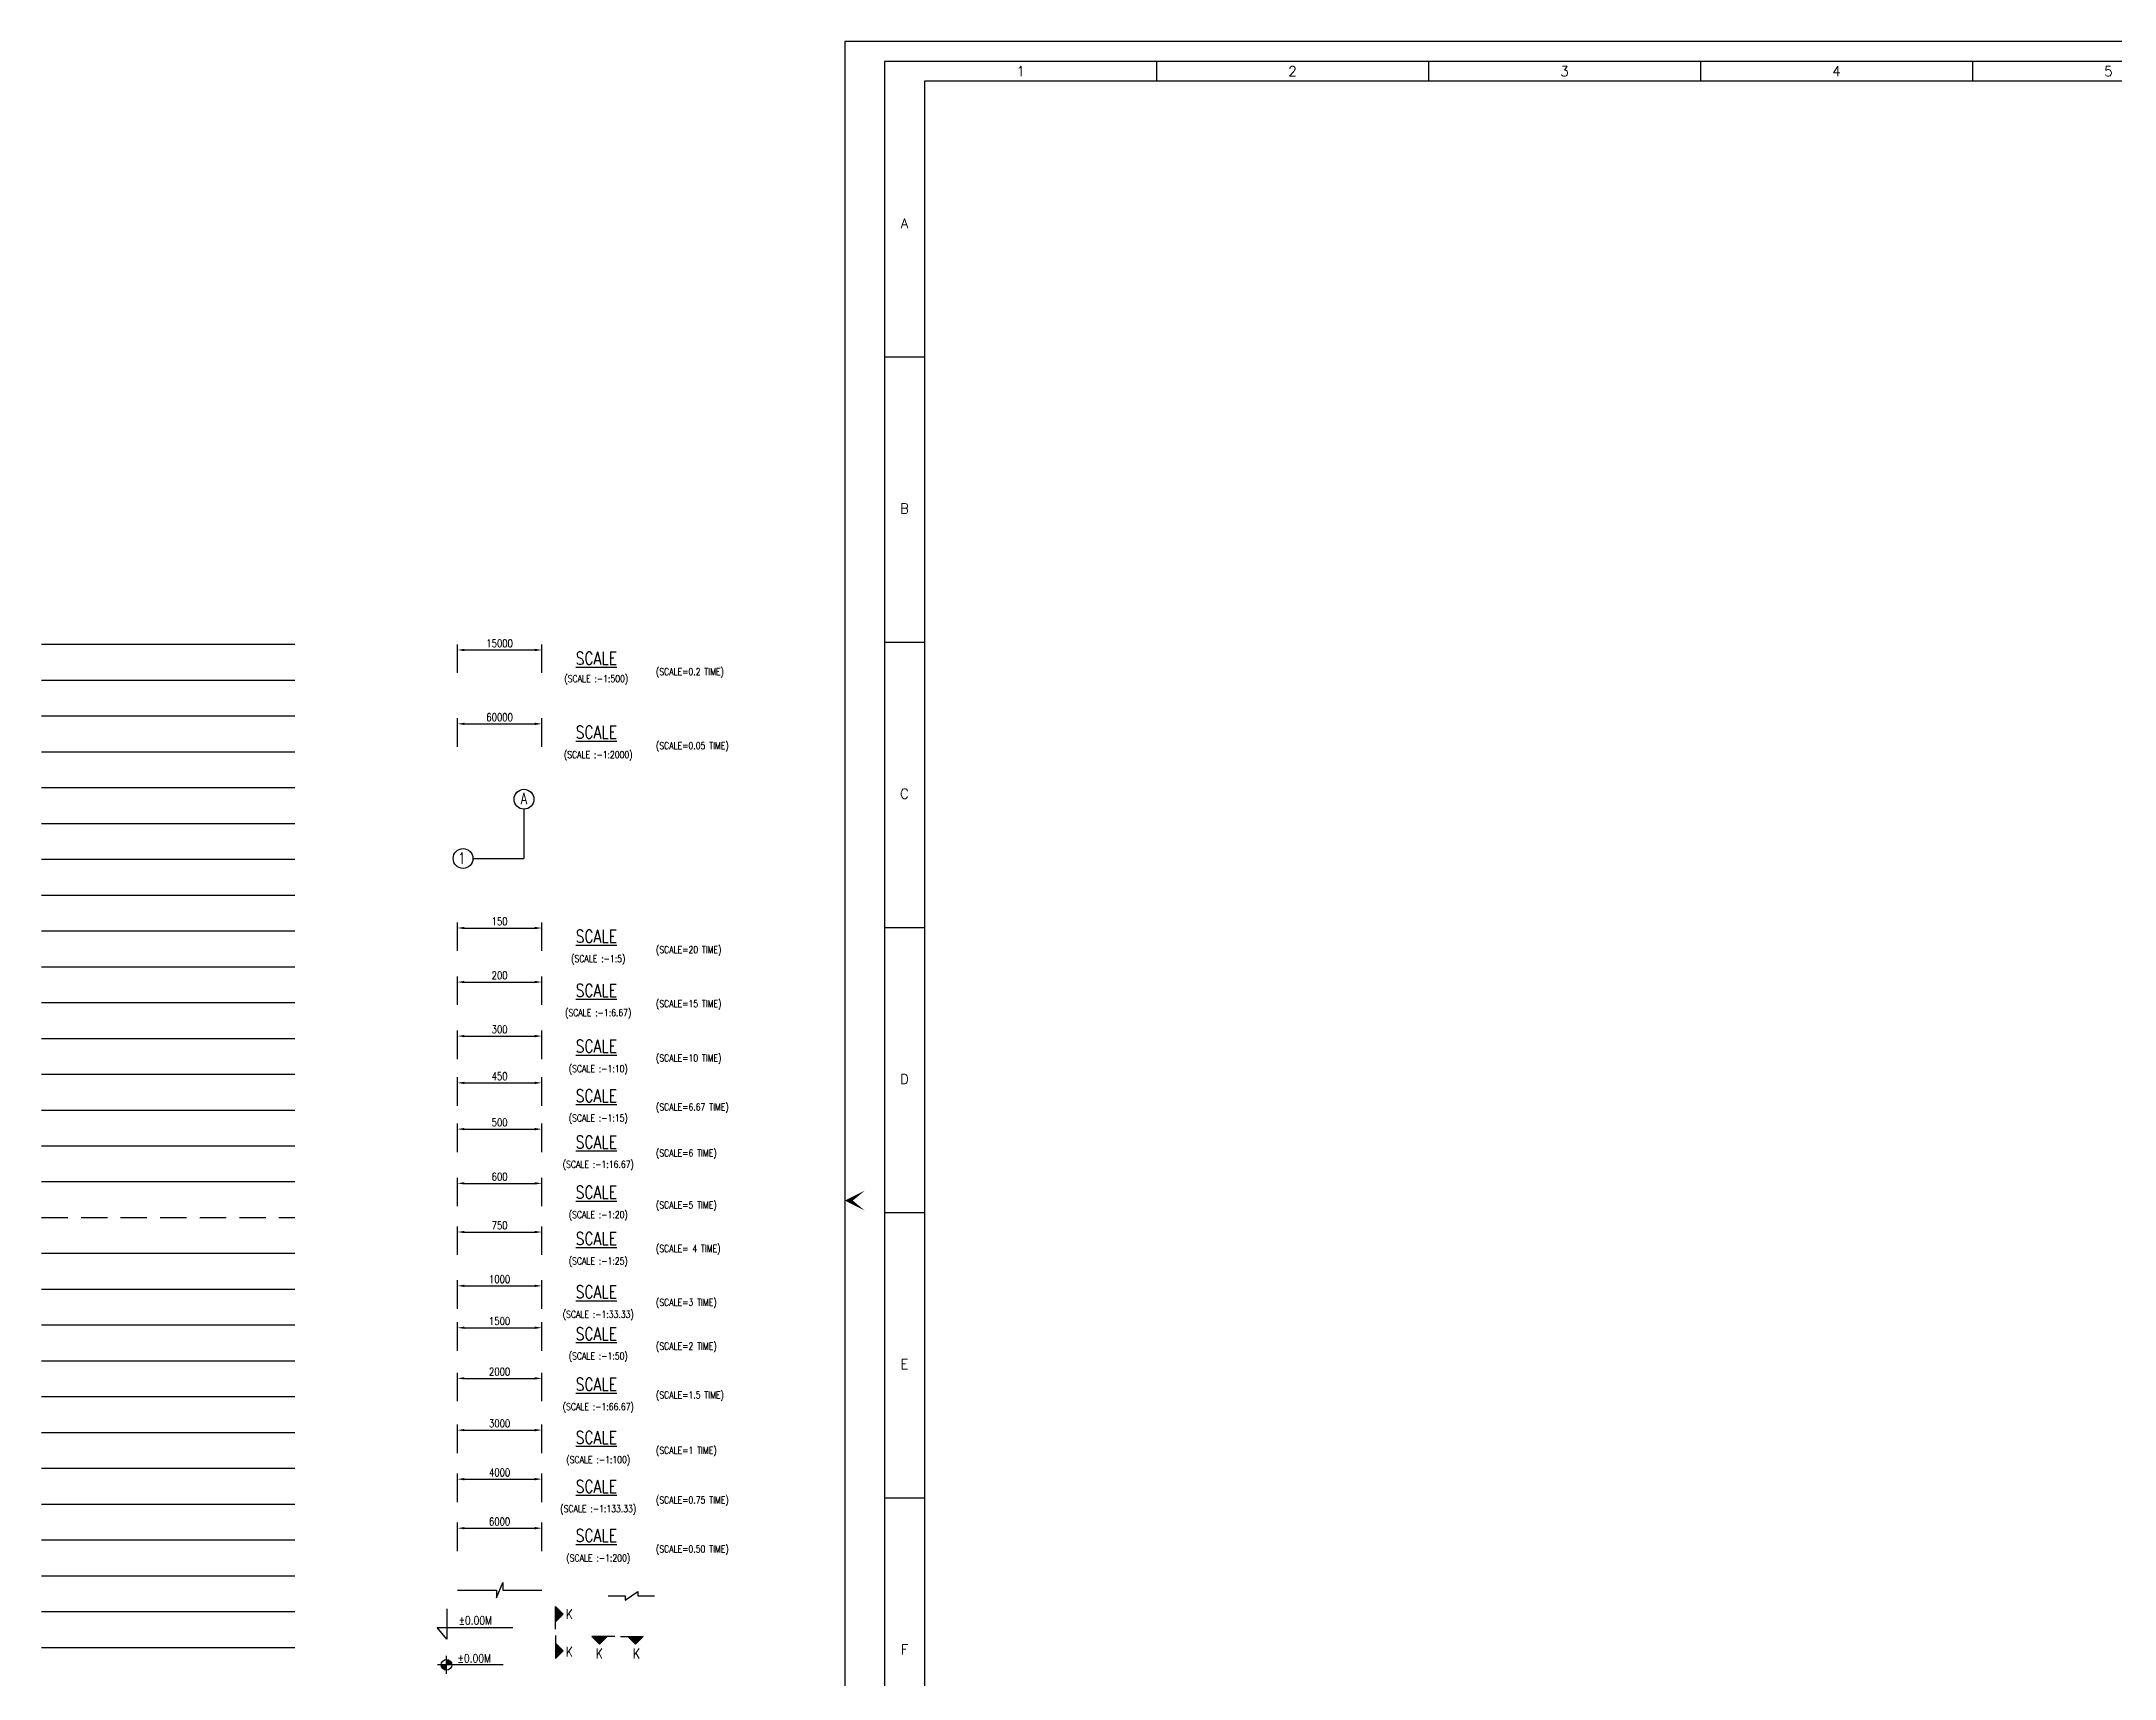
# Model space of a CAD drawing. Extents: x 482149 to 766876, y -388107 to -272741.
# Drawn here: x 482149 to 555810, y -330904 to -272741 of the extents above; entities that cross this region are included whole.
import ezdxf
from ezdxf.enums import TextEntityAlignment as Align
from ezdxf.lldxf.tags import DXFTag

# ---------------------------------------------------------------- set-up
doc = ezdxf.new("R2010")
doc.units = 0
doc.header["$LTSCALE"] = 500
doc.header["$MEASUREMENT"] = 0
doc.linetypes.add('HIDDEN2', pattern=[0.1875, 0.125, -0.0625])
doc.layers.get('DEFPOINTS').update_dxf_attribs({"color": 4})
for name, color, linetype in [('LINE CUT', 8, 'Continuous'), ('PNA', 10, 'Continuous'), ('S-BEAM INNER', 4, 'HIDDEN2'), ('S-BEAM NO', 3, 'Continuous'), ('S-BEAM OUTER', 4, 'Continuous'), ('S-BEAM SIZES', 3, 'Continuous'), ('S-BRECK LINE', 8, 'Continuous'), ('S-CLOUD', 7, 'Continuous'), ('S-COLUMN', 1, 'Continuous'), ('S-COLUMN CIRCLE', 9, 'Continuous'), ('S-COLUMN HATCH', 8, 'Continuous'), ('S-COLUMN NO', 2, 'Continuous'), ('S-CONCRET LINE', 4, 'Continuous'), ('S-CUT LINE', 8, 'Continuous'), ('S-DIM-1', 5, 'Continuous'), ('S-FOOTING', 4, 'Continuous'), ('S-FOOTING  DIMENTION', 5, 'Continuous'), ('S-FOOTING TYPE', 3, 'Continuous'), ('S-GRIDE CIRCLE', 8, 'Continuous'), ('S-GRIDE LINE', 8, 'CENTER'), ('S-GRIDE NO', 1, 'Continuous'), ('S-LEVEL SECTION', 3, 'Continuous'), ('S-LEVLE PLAN', 3, 'Continuous'), ('S-REINFORCEMENT', 6, 'Continuous'), ('S-RETAINING WALL', 6, 'Continuous'), ('S-SECTION MARK', 1, 'Continuous'), ('S-SLAB MARK', 3, 'Continuous'), ('S-SLAB NO', 3, 'Continuous'), ('S-STIRUPS)', 3, 'Continuous'), ('S-SUNK', 9, 'Continuous'), ('S-TEXT', 2, 'Continuous'), ('S-TEXT-1', 4, 'Continuous'), ('S-TITLE', 6, 'Continuous'), ('SCHEDULE LINE-1', 7, 'Continuous'), ('SCHEDULE LINE-2', 5, 'Continuous')]:
    doc.layers.add(name, color=color, linetype=linetype)
doc.styles.add('ROMANS', font='simplex.shx', dxfattribs={"width": 0.8, "height": 275, "bigfont": 'bigfont.shx'})
tags = doc.linetypes.add('CENTER', pattern=[2, 1.25, -0.25, 0.25, -0.25]).pattern_tags.tags
tags[10:11] = [DXFTag(74, 4), DXFTag(75, 0), DXFTag(340, '0'), DXFTag(46, 1.0), DXFTag(50, 0.0), DXFTag(44, 0.0), DXFTag(45, 0.0)]
tags[8:9] = [DXFTag(74, 4), DXFTag(75, 0), DXFTag(340, '0'), DXFTag(46, 1.0), DXFTag(50, 0.0), DXFTag(44, 0.0), DXFTag(45, 0.0)]
tags[6:7] = [DXFTag(74, 4), DXFTag(75, 0), DXFTag(340, '0'), DXFTag(46, 1.0), DXFTag(50, 0.0), DXFTag(44, 0.0), DXFTag(45, 0.0)]
tags[4:5] = [DXFTag(74, 4), DXFTag(75, 0), DXFTag(340, '0'), DXFTag(46, 1.0), DXFTag(50, 0.0), DXFTag(44, 0.0), DXFTag(45, 0.0)]
doc.dimstyles.new('dim10', dxfattribs={"dimtxt": 250, "dimasz": 250, "dimexe": 200, "dimexo": 200, "dimgap": 100, "dimtad": 1, "dimdec": 0, "dimlfac": 0.1, "dimzin": 0, "dimdsep": 46, "dimtxsty": 'ROMANS', "dimcen": 0, "dimclrd": 5, "dimclre": 5, "dimclrt": 4, "dimadec": 0, "dimazin": 0, "dimtfac": 1, "dimtdec": 0, "dimtix": 1, "dimtofl": 0, "dimtmove": 2, "dimatfit": 3, "dimfxl": 0, "dimtolj": 1, "dimtzin": 0, "dimlwd": -1, "dimlwe": -1, "dimarcsym": 0})
doc.dimstyles.new('dim100', dxfattribs={"dimtxt": 250, "dimasz": 250, "dimexe": 200, "dimexo": 200, "dimgap": 100, "dimtad": 1, "dimdec": 0, "dimzin": 0, "dimdsep": 46, "dimtxsty": 'ROMANS', "dimcen": 0, "dimclrd": 5, "dimclre": 5, "dimclrt": 4, "dimadec": 0, "dimazin": 0, "dimtfac": 1, "dimtdec": 0, "dimtix": 1, "dimtofl": 0, "dimtmove": 2, "dimatfit": 3, "dimfxl": 0, "dimtolj": 1, "dimtzin": 0, "dimlwd": -1, "dimlwe": -1, "dimarcsym": 0})
doc.dimstyles.new('dim133.33(0.75)', dxfattribs={"dimtxt": 250, "dimasz": 250, "dimexe": 200, "dimexo": 200, "dimgap": 100, "dimtad": 1, "dimdec": 0, "dimlfac": 1.333331, "dimzin": 0, "dimdsep": 46, "dimtxsty": 'ROMANS', "dimcen": 0, "dimclrd": 5, "dimclre": 5, "dimclrt": 4, "dimadec": 0, "dimazin": 0, "dimtfac": 1, "dimtdec": 0, "dimtix": 1, "dimtofl": 0, "dimtmove": 2, "dimatfit": 3, "dimfxl": 0, "dimtolj": 1, "dimtzin": 0, "dimlwd": -1, "dimlwe": -1, "dimarcsym": 0})
doc.dimstyles.new('dim15(6.67)', dxfattribs={"dimtxt": 250, "dimasz": 250, "dimexe": 200, "dimexo": 200, "dimgap": 100, "dimtad": 1, "dimdec": 0, "dimlfac": 0.15, "dimzin": 0, "dimdsep": 46, "dimtxsty": 'ROMANS', "dimcen": 0, "dimclrd": 5, "dimclre": 5, "dimclrt": 4, "dimadec": 0, "dimazin": 0, "dimtfac": 1, "dimtdec": 0, "dimtix": 1, "dimtofl": 0, "dimtmove": 2, "dimatfit": 3, "dimfxl": 0, "dimtolj": 1, "dimtzin": 0, "dimlwd": -1, "dimlwe": -1, "dimarcsym": 0})
doc.dimstyles.new('dim16.67(6)', dxfattribs={"dimtxt": 250, "dimasz": 250, "dimexe": 200, "dimexo": 200, "dimgap": 100, "dimtad": 1, "dimdec": 0, "dimlfac": 0.166665, "dimzin": 0, "dimdsep": 46, "dimtxsty": 'ROMANS', "dimcen": 0, "dimclrd": 5, "dimclre": 5, "dimclrt": 4, "dimadec": 0, "dimazin": 0, "dimtfac": 1, "dimtdec": 0, "dimtix": 1, "dimtofl": 0, "dimtmove": 2, "dimatfit": 3, "dimfxl": 0, "dimtolj": 1, "dimtzin": 0, "dimlwd": -1, "dimlwe": -1, "dimarcsym": 0})
doc.dimstyles.new('dim20', dxfattribs={"dimtxt": 250, "dimasz": 250, "dimexe": 200, "dimexo": 200, "dimgap": 100, "dimtad": 1, "dimdec": 0, "dimlfac": 0.2, "dimzin": 0, "dimdsep": 46, "dimtxsty": 'ROMANS', "dimcen": 0, "dimclrd": 5, "dimclre": 5, "dimclrt": 4, "dimadec": 0, "dimazin": 0, "dimtfac": 1, "dimtdec": 0, "dimtix": 1, "dimtofl": 0, "dimtmove": 2, "dimatfit": 3, "dimfxl": 0, "dimtolj": 1, "dimtzin": 0, "dimlwd": -1, "dimlwe": -1, "dimarcsym": 0})
doc.dimstyles.new('dim200', dxfattribs={"dimtxt": 250, "dimasz": 250, "dimexe": 200, "dimexo": 200, "dimgap": 100, "dimtad": 1, "dimdec": 0, "dimlfac": 2, "dimzin": 0, "dimdsep": 46, "dimtxsty": 'ROMANS', "dimcen": 0, "dimclrd": 5, "dimclre": 5, "dimclrt": 4, "dimadec": 0, "dimazin": 0, "dimtfac": 1, "dimtdec": 0, "dimtix": 1, "dimtofl": 0, "dimtmove": 2, "dimatfit": 3, "dimfxl": 0, "dimtolj": 1, "dimtzin": 0, "dimlwd": -1, "dimlwe": -1, "dimarcsym": 0})
doc.dimstyles.new('dim2000', dxfattribs={"dimtxt": 250, "dimasz": 250, "dimexe": 200, "dimexo": 200, "dimgap": 100, "dimtad": 1, "dimdec": 0, "dimlfac": 20, "dimzin": 0, "dimdsep": 46, "dimtxsty": 'ROMANS', "dimcen": 0, "dimclrd": 5, "dimclre": 5, "dimclrt": 4, "dimadec": 0, "dimazin": 0, "dimtfac": 1, "dimtdec": 0, "dimtix": 1, "dimtofl": 0, "dimtmove": 2, "dimatfit": 3, "dimfxl": 0, "dimtolj": 1, "dimtzin": 0, "dimlwd": -1, "dimlwe": -1, "dimarcsym": 0})
doc.dimstyles.new('dim25', dxfattribs={"dimtxt": 250, "dimasz": 250, "dimexe": 200, "dimexo": 200, "dimgap": 100, "dimtad": 1, "dimdec": 0, "dimlfac": 0.25, "dimzin": 0, "dimdsep": 46, "dimtxsty": 'ROMANS', "dimcen": 0, "dimclrd": 5, "dimclre": 5, "dimclrt": 4, "dimadec": 0, "dimazin": 0, "dimtfac": 1, "dimtdec": 0, "dimtix": 1, "dimtofl": 0, "dimtmove": 2, "dimatfit": 3, "dimfxl": 0, "dimtolj": 1, "dimtzin": 0, "dimlwd": -1, "dimlwe": -1, "dimarcsym": 0})
doc.dimstyles.new('dim33.33', dxfattribs={"dimtxt": 250, "dimasz": 250, "dimexe": 200, "dimexo": 200, "dimgap": 100, "dimtad": 1, "dimdec": 0, "dimlfac": 0.333331, "dimzin": 0, "dimdsep": 46, "dimtxsty": 'ROMANS', "dimcen": 0, "dimclrd": 5, "dimclre": 5, "dimclrt": 4, "dimadec": 0, "dimazin": 0, "dimtfac": 1, "dimtdec": 0, "dimtix": 1, "dimtofl": 0, "dimtmove": 2, "dimatfit": 3, "dimfxl": 0, "dimtolj": 1, "dimtzin": 0, "dimlwd": -1, "dimlwe": -1, "dimarcsym": 0})
doc.dimstyles.new('dim5', dxfattribs={"dimtxt": 250, "dimasz": 250, "dimexe": 200, "dimexo": 200, "dimgap": 100, "dimtad": 1, "dimdec": 0, "dimlfac": 0.05, "dimzin": 0, "dimdsep": 46, "dimtxsty": 'ROMANS', "dimcen": 0, "dimclrd": 5, "dimclre": 5, "dimclrt": 4, "dimadec": 0, "dimazin": 0, "dimtfac": 1, "dimtdec": 0, "dimtix": 1, "dimtofl": 0, "dimtmove": 2, "dimatfit": 3, "dimfxl": 0, "dimtolj": 1, "dimtzin": 0, "dimlwd": -1, "dimlwe": -1, "dimarcsym": 0})
doc.dimstyles.new('dim50', dxfattribs={"dimtxt": 250, "dimasz": 250, "dimexe": 200, "dimexo": 200, "dimgap": 100, "dimtad": 1, "dimdec": 0, "dimlfac": 0.5, "dimzin": 0, "dimdsep": 46, "dimtxsty": 'ROMANS', "dimcen": 0, "dimclrd": 5, "dimclre": 5, "dimclrt": 4, "dimadec": 0, "dimazin": 0, "dimtfac": 1, "dimtdec": 0, "dimtix": 1, "dimtofl": 0, "dimtmove": 2, "dimatfit": 3, "dimfxl": 0, "dimtolj": 1, "dimtzin": 0, "dimlwd": -1, "dimlwe": -1, "dimarcsym": 0})
doc.dimstyles.new('dim500', dxfattribs={"dimtxt": 250, "dimasz": 250, "dimexe": 200, "dimexo": 200, "dimgap": 100, "dimtad": 1, "dimdec": 0, "dimlfac": 5, "dimzin": 0, "dimdsep": 46, "dimtxsty": 'ROMANS', "dimcen": 0, "dimclrd": 5, "dimclre": 5, "dimclrt": 4, "dimadec": 0, "dimazin": 0, "dimtfac": 1, "dimtdec": 0, "dimtix": 1, "dimtofl": 0, "dimtmove": 2, "dimatfit": 3, "dimfxl": 0, "dimtolj": 1, "dimtzin": 0, "dimlwd": -1, "dimlwe": -1, "dimarcsym": 0})
doc.dimstyles.new('dim6.67(15)', dxfattribs={"dimtxt": 250, "dimasz": 250, "dimexe": 200, "dimexo": 200, "dimgap": 100, "dimtad": 1, "dimdec": 0, "dimlfac": 0.066667, "dimzin": 0, "dimdsep": 46, "dimtxsty": 'ROMANS', "dimcen": 0, "dimclrd": 5, "dimclre": 5, "dimclrt": 4, "dimadec": 0, "dimazin": 0, "dimtfac": 1, "dimtdec": 0, "dimtix": 1, "dimtofl": 0, "dimtmove": 2, "dimatfit": 3, "dimfxl": 0, "dimtolj": 1, "dimtzin": 0, "dimlwd": -1, "dimlwe": -1, "dimarcsym": 0})
doc.dimstyles.new('dim66.67(1.5)', dxfattribs={"dimtxt": 250, "dimasz": 250, "dimexe": 200, "dimexo": 200, "dimgap": 100, "dimtad": 1, "dimdec": 0, "dimlfac": 0.666666, "dimzin": 0, "dimdsep": 46, "dimtxsty": 'ROMANS', "dimcen": 0, "dimclrd": 5, "dimclre": 5, "dimclrt": 4, "dimadec": 0, "dimazin": 0, "dimtfac": 1, "dimtdec": 0, "dimtix": 1, "dimtofl": 0, "dimtmove": 2, "dimatfit": 3, "dimfxl": 0, "dimtolj": 1, "dimtzin": 0, "dimlwd": -1, "dimlwe": -1, "dimarcsym": 0})

# ---------------------------------------------------------------- blocks, each defined once
blk = doc.blocks.new('FOLDER')
at = {"layer": 'PNA'}
for points in [[(-1250, 2500), (0, 0), (0, 1000)], [(1250, 2500), (0, 0), (0, 1000)]]:
    blk.add_solid(points, dxfattribs=at)
blk = doc.blocks.new('A1')
at = {"flags": 128}
blk.add_lwpolyline([(0, 0), (82779, 0), (82779, 58231), (0, 58231)], close=True, dxfattribs=at)
at = {"layer": 'PNA'}
for p, q in [((7718, 57739), (7718, 57247)), ((14453, 57739), (14453, 57247)), ((21187, 57739), (21187, 57247)), ((27921, 57739), (27921, 57247)), ((984, 50420), (1969, 50420)), ((984, 43358), (1969, 43358)), ((984, 36296), (1969, 36296)), ((984, 29233), (1969, 29233)), ((984, 22171), (1969, 22171))]:
    blk.add_line(p, q, dxfattribs=at)
at = {"layer": 'PNA', "color": 1}
for points in [[(984, 492), (82287, 492), (82287, 57739), (984, 57739)], [(1969, 984), (81794, 984), (81794, 57247), (1969, 57247)]]:
    blk.add_lwpolyline(points, close=True, dxfattribs=at)
at = {"layer": 'PNA', "xscale": 0.196857838483993, "yscale": 0.196857838483993, "zscale": 0.196857838483993, "rotation": 270}
blk.add_blockref('FOLDER', (0, 29529), dxfattribs=at)
at = {"layer": 'PNA', "style": 'ROMANS'}
for s, p in [('1', (4352, 57493)), ('2', (11086, 57493)), ('3', (17821, 57493)), ('4', (24555, 57493)), ('5', (31289, 57493)), ('A', (1476, 53728)), ('B', (1476, 46666)), ('C', (1476, 39604)), ('D', (1476, 32541)), ('E', (1476, 25479)), ('F', (1476, 18417))]:
    blk.add_text(s, height=246, dxfattribs=at).set_placement(p, align=Align.MIDDLE)
blk = doc.blocks.new('*D136')
at = {"layer": 'DEFPOINTS', "color": 0}
for p in [(499928, -322078), (496928, -323093), (499928, -323093)]:
    blk.add_point(p, dxfattribs=at)
at = {"layer": 'S-DIM-1', "color": 5}
for p, q in [((496928, -322893), (496928, -321878)), ((499928, -322893), (499928, -321878)), ((497178, -322078), (499678, -322078))]:
    blk.add_line(p, q, dxfattribs=at)
for points in [[(497178, -322036), (497178, -322120), (496928, -322078)], [(499678, -322120), (499678, -322036), (499928, -322078)]]:
    blk.add_solid(points, dxfattribs=at)
at = {"layer": 'S-DIM-1', "color": 4, "insert": (498428, -321840), "char_height": 275, "attachment_point": 5, "style": 'ROMANS'}
blk.add_mtext('\\A1;3000', dxfattribs=at)
blk = doc.blocks.new('*D137')
at = {"layer": 'DEFPOINTS', "color": 0}
for p in [(499928, -318442), (496928, -319457), (499928, -319457)]:
    blk.add_point(p, dxfattribs=at)
at = {"layer": 'S-DIM-1', "color": 5}
for p, q in [((496928, -319257), (496928, -318242)), ((497178, -318442), (499678, -318442)), ((499928, -319257), (499928, -318242))]:
    blk.add_line(p, q, dxfattribs=at)
for points in [[(497178, -318400), (497178, -318483), (496928, -318442)], [(499678, -318483), (499678, -318400), (499928, -318442)]]:
    blk.add_solid(points, dxfattribs=at)
at = {"layer": 'S-DIM-1', "color": 4, "insert": (498428, -318204), "char_height": 275, "attachment_point": 5, "style": 'ROMANS'}
blk.add_mtext('\\A1;1500', dxfattribs=at)
blk = doc.blocks.new('*D138')
at = {"layer": 'DEFPOINTS', "color": 0}
for p in [(499928, -315040), (496928, -316055), (499928, -316055)]:
    blk.add_point(p, dxfattribs=at)
at = {"layer": 'S-DIM-1', "color": 5}
for p, q in [((496928, -315855), (496928, -314840)), ((497178, -315040), (499678, -315040)), ((499928, -315855), (499928, -314840))]:
    blk.add_line(p, q, dxfattribs=at)
for points in [[(497178, -314999), (497178, -315082), (496928, -315040)], [(499678, -315082), (499678, -314999), (499928, -315040)]]:
    blk.add_solid(points, dxfattribs=at)
at = {"layer": 'S-DIM-1', "color": 4, "insert": (498428, -314803), "char_height": 275, "attachment_point": 5, "style": 'ROMANS'}
blk.add_mtext('\\A1;750', dxfattribs=at)
blk = doc.blocks.new('*D139')
at = {"layer": 'DEFPOINTS', "color": 0}
for p in [(499928, -313311), (496928, -314326), (499928, -314326)]:
    blk.add_point(p, dxfattribs=at)
at = {"layer": 'S-DIM-1', "color": 5}
for p, q in [((496928, -314126), (496928, -313111)), ((497178, -313311), (499678, -313311)), ((499928, -314126), (499928, -313111))]:
    blk.add_line(p, q, dxfattribs=at)
for points in [[(497178, -313269), (497178, -313353), (496928, -313311)], [(499678, -313353), (499678, -313269), (499928, -313311)]]:
    blk.add_solid(points, dxfattribs=at)
at = {"layer": 'S-DIM-1', "color": 4, "insert": (498428, -313074), "char_height": 275, "attachment_point": 5, "style": 'ROMANS'}
blk.add_mtext('\\A1;600', dxfattribs=at)
blk = doc.blocks.new('*D140')
at = {"layer": 'DEFPOINTS', "color": 0}
for p in [(499928, -309742), (496928, -310757), (499928, -310757)]:
    blk.add_point(p, dxfattribs=at)
at = {"layer": 'S-DIM-1', "color": 5}
for p, q in [((496928, -310557), (496928, -309542)), ((497178, -309742), (499678, -309742)), ((499928, -310557), (499928, -309542))]:
    blk.add_line(p, q, dxfattribs=at)
for points in [[(497178, -309700), (497178, -309783), (496928, -309742)], [(499678, -309783), (499678, -309700), (499928, -309742)]]:
    blk.add_solid(points, dxfattribs=at)
at = {"layer": 'S-DIM-1', "color": 4, "insert": (498428, -309504), "char_height": 275, "attachment_point": 5, "style": 'ROMANS'}
blk.add_mtext('\\A1;450', dxfattribs=at)
blk = doc.blocks.new('*D141')
at = {"layer": 'DEFPOINTS', "color": 0}
for p in [(499928, -308079), (496928, -309094), (499928, -309094)]:
    blk.add_point(p, dxfattribs=at)
at = {"layer": 'S-DIM-1', "color": 5}
for p, q in [((496928, -308894), (496928, -307879)), ((499928, -308894), (499928, -307879)), ((497178, -308079), (499678, -308079))]:
    blk.add_line(p, q, dxfattribs=at)
for points in [[(497178, -308037), (497178, -308121), (496928, -308079)], [(499678, -308121), (499678, -308037), (499928, -308079)]]:
    blk.add_solid(points, dxfattribs=at)
at = {"layer": 'S-DIM-1', "color": 4, "insert": (498428, -307842), "char_height": 275, "attachment_point": 5, "style": 'ROMANS'}
blk.add_mtext('\\A1;300', dxfattribs=at)
blk = doc.blocks.new('*D142')
at = {"layer": 'DEFPOINTS', "color": 0}
for p in [(499928, -306159), (496928, -307174), (499928, -307174)]:
    blk.add_point(p, dxfattribs=at)
at = {"layer": 'S-DIM-1', "color": 5}
for p, q in [((496928, -306974), (496928, -305959)), ((497178, -306159), (499678, -306159)), ((499928, -306974), (499928, -305959))]:
    blk.add_line(p, q, dxfattribs=at)
for points in [[(497178, -306117), (497178, -306201), (496928, -306159)], [(499678, -306201), (499678, -306117), (499928, -306159)]]:
    blk.add_solid(points, dxfattribs=at)
at = {"layer": 'S-DIM-1', "color": 4, "insert": (498428, -305922), "char_height": 275, "attachment_point": 5, "style": 'ROMANS'}
blk.add_mtext('\\A1;200', dxfattribs=at)
blk = doc.blocks.new('*D143')
at = {"layer": 'DEFPOINTS', "color": 0}
for p in [(499928, -320239), (496928, -321254), (499928, -321254)]:
    blk.add_point(p, dxfattribs=at)
at = {"layer": 'S-DIM-1', "color": 5}
for p, q in [((496928, -321054), (496928, -320039)), ((497178, -320239), (499678, -320239)), ((499928, -321054), (499928, -320039))]:
    blk.add_line(p, q, dxfattribs=at)
for points in [[(497178, -320197), (497178, -320281), (496928, -320239)], [(499678, -320281), (499678, -320197), (499928, -320239)]]:
    blk.add_solid(points, dxfattribs=at)
at = {"layer": 'S-DIM-1', "color": 4, "insert": (498428, -320001), "char_height": 275, "attachment_point": 5, "style": 'ROMANS'}
blk.add_mtext('\\A1;2000', dxfattribs=at)
blk = doc.blocks.new('*D144')
at = {"layer": 'DEFPOINTS', "color": 0}
for p in [(499928, -316953), (496928, -317968), (499928, -317968)]:
    blk.add_point(p, dxfattribs=at)
at = {"layer": 'S-DIM-1', "color": 5}
for p, q in [((496928, -317768), (496928, -316753)), ((497178, -316953), (499678, -316953)), ((499928, -317768), (499928, -316753))]:
    blk.add_line(p, q, dxfattribs=at)
for points in [[(497178, -316911), (497178, -316995), (496928, -316953)], [(499678, -316995), (499678, -316911), (499928, -316953)]]:
    blk.add_solid(points, dxfattribs=at)
at = {"layer": 'S-DIM-1', "color": 4, "insert": (498428, -316715), "char_height": 275, "attachment_point": 5, "style": 'ROMANS'}
blk.add_mtext('\\A1;1000', dxfattribs=at)
blk = doc.blocks.new('*D145')
at = {"layer": 'DEFPOINTS', "color": 0}
for p in [(499928, -311384), (496928, -312400), (499928, -312400)]:
    blk.add_point(p, dxfattribs=at)
at = {"layer": 'S-DIM-1', "color": 5}
for p, q in [((496928, -312200), (496928, -311184)), ((497178, -311384), (499678, -311384)), ((499928, -312200), (499928, -311184))]:
    blk.add_line(p, q, dxfattribs=at)
for points in [[(497178, -311343), (497178, -311426), (496928, -311384)], [(499678, -311426), (499678, -311343), (499928, -311384)]]:
    blk.add_solid(points, dxfattribs=at)
at = {"layer": 'S-DIM-1', "color": 4, "insert": (498428, -311147), "char_height": 275, "attachment_point": 5, "style": 'ROMANS'}
blk.add_mtext('\\A1;500', dxfattribs=at)
blk = doc.blocks.new('*D146')
at = {"layer": 'DEFPOINTS', "color": 0}
for p in [(499928, -323821), (496928, -324836), (499928, -324836)]:
    blk.add_point(p, dxfattribs=at)
at = {"layer": 'S-DIM-1', "color": 5}
for p, q in [((496928, -324636), (496928, -323621)), ((497178, -323821), (499678, -323821)), ((499928, -324636), (499928, -323621))]:
    blk.add_line(p, q, dxfattribs=at)
for points in [[(497178, -323779), (497178, -323862), (496928, -323821)], [(499678, -323862), (499678, -323779), (499928, -323821)]]:
    blk.add_solid(points, dxfattribs=at)
at = {"layer": 'S-DIM-1', "color": 4, "insert": (498428, -323583), "char_height": 275, "attachment_point": 5, "style": 'ROMANS'}
blk.add_mtext('\\A1;4000', dxfattribs=at)
blk = doc.blocks.new('*D147')
at = {"layer": 'DEFPOINTS', "color": 0}
for p in [(499928, -304239), (496928, -305254), (499928, -305254)]:
    blk.add_point(p, dxfattribs=at)
at = {"layer": 'S-DIM-1', "color": 5}
for p, q in [((496928, -305054), (496928, -304039)), ((499928, -305054), (499928, -304039)), ((497178, -304239), (499678, -304239))]:
    blk.add_line(p, q, dxfattribs=at)
for points in [[(497178, -304197), (497178, -304281), (496928, -304239)], [(499678, -304281), (499678, -304197), (499928, -304239)]]:
    blk.add_solid(points, dxfattribs=at)
at = {"layer": 'S-DIM-1', "color": 4, "insert": (498428, -304002), "char_height": 275, "attachment_point": 5, "style": 'ROMANS'}
blk.add_mtext('\\A1;150', dxfattribs=at)
blk = doc.blocks.new('*D148')
at = {"layer": 'DEFPOINTS', "color": 0}
for p in [(499928, -296986), (496928, -298001), (499928, -298001)]:
    blk.add_point(p, dxfattribs=at)
at = {"layer": 'S-DIM-1', "color": 5}
for p, q in [((496928, -297801), (496928, -296786)), ((499928, -297801), (499928, -296786)), ((497178, -296986), (499678, -296986))]:
    blk.add_line(p, q, dxfattribs=at)
for points in [[(497178, -296945), (497178, -297028), (496928, -296986)], [(499678, -297028), (499678, -296945), (499928, -296986)]]:
    blk.add_solid(points, dxfattribs=at)
at = {"layer": 'S-DIM-1', "color": 4, "insert": (498428, -296749), "char_height": 275, "attachment_point": 5, "style": 'ROMANS'}
blk.add_mtext('\\A1;60000', dxfattribs=at)
blk = doc.blocks.new('*D149')
at = {"layer": 'DEFPOINTS', "color": 0}
for p in [(499928, -294361), (496928, -295376), (499928, -295376)]:
    blk.add_point(p, dxfattribs=at)
at = {"layer": 'S-DIM-1', "color": 5}
for p, q in [((496928, -295176), (496928, -294161)), ((497178, -294361), (499678, -294361)), ((499928, -295176), (499928, -294161))]:
    blk.add_line(p, q, dxfattribs=at)
for points in [[(497178, -294320), (497178, -294403), (496928, -294361)], [(499678, -294403), (499678, -294320), (499928, -294361)]]:
    blk.add_solid(points, dxfattribs=at)
at = {"layer": 'S-DIM-1', "color": 4, "insert": (498428, -294124), "char_height": 275, "attachment_point": 5, "style": 'ROMANS'}
blk.add_mtext('\\A1;15000', dxfattribs=at)
blk = doc.blocks.new('*D150')
at = {"layer": 'DEFPOINTS', "color": 0}
for p in [(499928, -325563), (496928, -326578), (499928, -326578)]:
    blk.add_point(p, dxfattribs=at)
at = {"layer": 'S-DIM-1', "color": 5}
for p, q in [((496928, -326378), (496928, -325363)), ((497178, -325563), (499678, -325563)), ((499928, -326378), (499928, -325363))]:
    blk.add_line(p, q, dxfattribs=at)
for points in [[(497178, -325522), (497178, -325605), (496928, -325563)], [(499678, -325605), (499678, -325522), (499928, -325563)]]:
    blk.add_solid(points, dxfattribs=at)
at = {"layer": 'S-DIM-1', "color": 4, "insert": (498428, -325326), "char_height": 275, "attachment_point": 5, "style": 'ROMANS'}
blk.add_mtext('\\A1;6000', dxfattribs=at)
blk = doc.blocks.new('*U135')
at = {"layer": 'LINE CUT'}
blk.add_lwpolyline([(-550, 0), (-150, 0), (-150, 100), (150, -100), (150, 0), (550, 0)], dxfattribs=at)

msp = doc.modelspace()

# ---------------------------------------------------------------- hatches: boundary and pattern name
at = {"layer": 'S-LEVLE PLAN'}
h = msp.add_hatch(color=256, dxfattribs=at)
h.paths.add_polyline_path([(496542.526, -330229.193), (496542.526, -330417.54), (496730.873, -330417.54, 0.414213562)])
h.paths.add_polyline_path([(496542.526, -330417.54), (496354.18, -330417.54, 0.414213562), (496542.526, -330605.887)])
at = {"layer": 'S-SECTION MARK', "ltscale": 5}
h = msp.add_hatch(dxfattribs=at)
h.set_pattern_fill('ANSI31', color=256, scale=172.406964, angle=270, style=0)
h.set_pattern_definition([(315, (498577.769, -254017.84), (15.2387667, 15.2387667), [])])
h.paths.add_polyline_path([(500683.876, -328614.98), (500416.747, -328343.115), (500416.747, -328886.845)])
h = msp.add_hatch(dxfattribs=at)
h.set_pattern_fill('ANSI31', color=256, scale=172.406964, angle=270, style=0)
h.set_pattern_definition([(45, (498577.769, -404512.806), (15.2387667, -15.2387667), [])])
h.paths.add_polyline_path([(500683.876, -329915.666), (500416.747, -330187.531), (500416.747, -329643.8)])
h = msp.add_hatch(dxfattribs=at)
h.set_pattern_fill('ANSI31', color=256, scale=172.406964, angle=180, style=0)
h.set_pattern_definition([(315, (427380.805, -327573.432), (-15.2387667, -15.2387667), [])])
h.paths.add_polyline_path([(501977.946, -329679.539), (501706.081, -329412.41), (502249.811, -329412.41)])
h = msp.add_hatch(dxfattribs=at)
h.set_pattern_fill('ANSI31', color=256, scale=172.406964, angle=180, style=0)
h.set_pattern_definition([(225, (577856.355, -327573.432), (15.2387667, -15.2387667), [])])
h.paths.add_polyline_path([(503259.214, -329679.539), (503531.079, -329412.41), (502987.349, -329412.41)])

# ---------------------------------------------------------------- linework, layer by layer
at = {"layer": 'S-BEAM INNER', "ltscale": 15}
msp.add_line((482149.143, -314524.24), (491152.069, -314524.24), dxfattribs=at)
at = {"layer": 'S-BEAM NO'}
msp.add_line((482149.143, -315797.305), (491152.069, -315797.305), dxfattribs=at)
at = {"layer": 'S-BEAM OUTER'}
msp.add_line((482149.143, -313251.175), (491152.069, -313251.175), dxfattribs=at)
at = {"layer": 'S-BRECK LINE'}
msp.add_lwpolyline([(496927.7, -327766.228), (498314.885, -327766.228), (498314.885, -328040.976), (498540.516, -327491.481), (498540.516, -327766.228), (499927.7, -327766.228)], dxfattribs=at)
at = {"layer": 'S-CLOUD'}
msp.add_line((482149.143, -323435.695), (491152.069, -323435.695), dxfattribs=at)
at = {"layer": 'S-COLUMN'}
msp.add_line((482149.143, -297974.393), (491152.069, -297974.393), dxfattribs=at)
at = {"layer": 'S-COLUMN CIRCLE'}
msp.add_line((482149.143, -300520.524), (491152.069, -300520.524), dxfattribs=at)
at = {"layer": 'S-COLUMN HATCH'}
msp.add_line((482149.143, -301793.589), (491152.069, -301793.589), dxfattribs=at)
at = {"layer": 'S-COLUMN NO'}
msp.add_line((482149.143, -299247.458), (491152.069, -299247.458), dxfattribs=at)
at = {"layer": 'S-CONCRET LINE'}
msp.add_line((482149.143, -329801.021), (491152.069, -329801.021), dxfattribs=at)
at = {"layer": 'S-CUT LINE'}
msp.add_line((482149.143, -327254.891), (491152.069, -327254.891), dxfattribs=at)
at = {"layer": 'S-DIM-1'}
msp.add_line((482149.143, -311978.109), (491152.069, -311978.109), dxfattribs=at)
at = {"layer": 'S-FOOTING'}
msp.add_line((482149.143, -294155.198), (491152.069, -294155.198), dxfattribs=at)
at = {"layer": 'S-FOOTING  DIMENTION'}
msp.add_line((482149.143, -295428.263), (491152.069, -295428.263), dxfattribs=at)
at = {"layer": 'S-FOOTING TYPE'}
msp.add_line((482149.143, -296701.328), (491152.069, -296701.328), dxfattribs=at)
at = {"layer": 'S-GRIDE CIRCLE'}
msp.add_line((482149.143, -305612.784), (491152.069, -305612.784), dxfattribs=at)
at = {"layer": 'S-GRIDE CIRCLE', "linetype": 'Continuous'}
for centre in [(499294.268, -299663.83), (497129.837, -301770.215)]:
    msp.add_circle(centre, 352.642, dxfattribs=at)
at = {"layer": 'S-GRIDE LINE'}
for p, q in [((499294.268, -300016.472), (499294.268, -301770.215)), ((497482.479, -301770.215), (499294.268, -301770.215)), ((482149.143, -303066.654), (491152.069, -303066.654))]:
    msp.add_line(p, q, dxfattribs=at)
at = {"layer": 'S-GRIDE NO'}
msp.add_line((482149.143, -304339.719), (491152.069, -304339.719), dxfattribs=at)
at = {"layer": 'S-LEVEL SECTION'}
msp.add_lwpolyline([(496547.36, -328430.838), (496547.36, -329503.585), (496213.275, -329093.483), (498896.805, -329093.483)], dxfattribs=at)
at = {"layer": 'S-LEVLE PLAN'}
msp.add_line((496542.526, -330734.601), (496542.526, -330100.479), dxfattribs=at)
msp.add_lwpolyline([(498560.033, -330417.54), (496225.465, -330417.54)], dxfattribs=at)
msp.add_circle((496542.526, -330417.54), 188.347, dxfattribs=at)
at = {"layer": 'S-REINFORCEMENT'}
msp.add_line((482149.143, -320889.565), (491152.069, -320889.565), dxfattribs=at)
at = {"layer": 'S-RETAINING WALL'}
msp.add_line((482149.143, -306885.849), (491152.069, -306885.849), dxfattribs=at)
at = {"layer": 'S-SECTION MARK'}
for p, q in [((482149.143, -319616.5), (491152.069, -319616.5)), ((500416.747, -329155.972), (500416.747, -328343.115)), ((500416.747, -328343.115), (500683.876, -328614.98)), ((500416.747, -328886.845), (500683.876, -328614.98)), ((500416.747, -329374.673), (500416.747, -330187.531)), ((500416.747, -329643.8), (500683.876, -329915.666)), ((500416.747, -330187.531), (500683.876, -329915.666)), ((502518.939, -329412.41), (501706.081, -329412.41)), ((501706.081, -329412.41), (501977.946, -329679.539)), ((502249.811, -329412.41), (501977.946, -329679.539)), ((502718.222, -329412.41), (503531.079, -329412.41)), ((502987.349, -329412.41), (503259.214, -329679.539)), ((503531.079, -329412.41), (503259.214, -329679.539))]:
    msp.add_line(p, q, dxfattribs=at)
at = {"layer": 'S-SLAB MARK'}
msp.add_line((482149.143, -318343.435), (491152.069, -318343.435), dxfattribs=at)
at = {"layer": 'S-SLAB NO'}
msp.add_line((482149.143, -317070.37), (491152.069, -317070.37), dxfattribs=at)
at = {"layer": 'S-STIRUPS)'}
msp.add_line((482149.143, -322162.63), (491152.069, -322162.63), dxfattribs=at)
at = {"layer": 'S-SUNK'}
msp.add_line((482149.143, -328527.956), (491152.069, -328527.956), dxfattribs=at)
at = {"layer": 'S-TEXT'}
msp.add_line((482149.143, -308158.914), (491152.069, -308158.914), dxfattribs=at)
at = {"layer": 'S-TEXT-1'}
msp.add_line((482149.143, -310705.044), (491152.069, -310705.044), dxfattribs=at)
at = {"layer": 'S-TITLE'}
msp.add_line((482149.143, -309431.979), (491152.069, -309431.979), dxfattribs=at)
at = {"layer": 'SCHEDULE LINE-1'}
msp.add_line((482149.143, -324708.761), (491152.069, -324708.761), dxfattribs=at)
at = {"layer": 'SCHEDULE LINE-2'}
msp.add_line((482149.143, -325981.826), (491152.069, -325981.826), dxfattribs=at)

# ---------------------------------------------------------------- block references
at = {"xscale": 1.434849416022188, "yscale": 1.434849416022188, "zscale": 1.434849416022188}
msp.add_blockref('A1', (510695.778, -356294.5), dxfattribs=at)
at = {"layer": 'S-BEAM SIZES', "color": 3, "ltscale": 0.05, "xscale": -1.5, "yscale": 1.5, "zscale": 1.5, "rotation": 180}
msp.add_blockref('*U135', (503111.619, -327966.494), dxfattribs=at)

# ---------------------------------------------------------------- texts
at = {"layer": 'S-GRIDE NO', "style": 'ROMANS', "width": 0.7}
for s, p in [('A', (499294.32, -299638.734)), ('1', (497089.281, -301761.776))]:
    msp.add_text(s, height=400, dxfattribs=at).set_placement(p, align=Align.MIDDLE)
at = {"layer": 'S-LEVEL SECTION', "insert": (497564.722, -328840.3), "char_height": 300, "attachment_point": 5, "style": 'ROMANS'}
msp.add_mtext('%%P0.00M', dxfattribs=at)
at = {"layer": 'S-LEVLE PLAN', "insert": (497528.261, -330187.489), "char_height": 300, "attachment_point": 5, "style": 'ROMANS'}
msp.add_mtext('%%P0.00M', dxfattribs=at)
at = {"layer": 'S-SECTION MARK', "style": 'ROMANS', "width": 0.8}
for p in [(500906.659, -328613.618), (500906.659, -329952.397), (501972.362, -330015.67), (503292.157, -330015.67)]:
    msp.add_text('K', height=349.999, dxfattribs=at).set_placement(p, align=Align.MIDDLE)
at = {"layer": 'S-TEXT', "char_height": 250, "width": 16150, "attachment_point": 2, "style": 'ROMANS'}
for s, insert in [('(SCALE :-1:500)', (501864.603, -295257.929)), ('(SCALE :-1:2000)', (501932.496, -297950.5)), ('(SCALE :-1:5)', (501932.496, -305203.386)), ('(SCALE :-1:6.67)', (501932.496, -307123.38)), ('(SCALE :-1:10)', (501934.074, -309106.842)), ('(SCALE :-1:15)', (501934.074, -310868.779)), ('(SCALE :-1:16.67)', (501934.074, -312511.598)), ('(SCALE :-1:20)', (501934.074, -314295.028)), ('(SCALE :-1:25)', (501934.074, -315942.539)), ('(SCALE :-1:33.33)', (501934.074, -317834.6)), ('(SCALE :-1:50)', (501934.074, -319323.418)), ('(SCALE :-1:66.67)', (501934.074, -321120.741)), ('(SCALE :-1:100)', (501934.074, -323006.779)), ('(SCALE :-1:133.33)', (501934.074, -324749.427)), ('(SCALE :-1:200)', (501934.074, -326492.076))]:
    msp.add_mtext(s, dxfattribs=dict(at, insert=insert))
at = {"layer": 'S-TEXT-1', "char_height": 250, "width": 16150, "attachment_point": 1, "style": 'ROMANS'}
for s, insert in [('(SCALE=0.2 TIME)', (503981.638, -295007.744)), ('(SCALE=0.05 TIME)', (503981.638, -297632.729)), ('(SCALE=20 TIME)', (503981.638, -304885.615)), ('(SCALE=15 TIME)', (503981.638, -306805.609)), ('(SCALE=10 TIME)', (503981.638, -308734.614)), ('(SCALE=6.67 TIME)', (503981.638, -310468.658)), ('(SCALE=6 TIME)', (503981.638, -312111.477)), ('(SCALE=5 TIME)', (503981.638, -313950.536)), ('(SCALE= 4 TIME)', (503981.638, -315500.871)), ('(SCALE=3 TIME)', (503981.638, -317417.12)), ('(SCALE=2 TIME)', (503981.638, -318970.327)), ('(SCALE=1.5 TIME)', (503981.638, -320703.262)), ('(SCALE=1 TIME)', (503981.638, -322674.9)), ('(SCALE=0.75 TIME)', (503981.638, -324431.017)), ('(SCALE=0.50 TIME)', (503981.638, -326173.666))]:
    msp.add_mtext(s, dxfattribs=dict(at, insert=insert))
at = {"layer": 'S-TITLE', "style": 'ROMANS', "width": 0.8}
for p in [(501864.603, -294656.422), (501864.603, -297281.407), (501864.603, -304534.293), (501864.603, -306454.287), (501864.603, -308437.749), (501864.603, -310199.686), (501864.603, -311842.505), (501864.603, -313625.935), (501864.603, -315273.446), (501864.603, -317165.507), (501864.603, -318654.325), (501864.603, -320451.649), (501864.603, -322337.686), (501864.603, -324080.334), (501864.603, -325822.983)]:
    msp.add_text('%%USCALE', height=450, dxfattribs=at).set_placement(p, align=Align.MIDDLE_CENTER)

# ---------------------------------------------------------------- dimensions: what is measured, and where the dimension line sits
at = {"layer": 'S-DIM-1'}
for base, p1, p2, dimstyle, picture, middle in [((499927.7, -294361.238), (496927.7, -295376.366), (499927.7, -295376.366), 'dim500', '*D149', (498427.7, -294123.738)), ((499927.7, -296986.222), (496927.7, -298001.35), (499927.7, -298001.35), 'dim2000', '*D148', (498427.7, -296748.722)), ((499927.7, -304239.109), (496927.7, -305254.237), (499927.7, -305254.237), 'dim5', '*D147', (498427.7, -304001.609)), ((499927.7, -306159.103), (496927.7, -307174.231), (499927.7, -307174.231), 'dim6.67(15)', '*D142', (498427.7, -305921.603)), ((499927.7, -308079.096), (496927.7, -309094.224), (499927.7, -309094.224), 'dim10', '*D141', (498427.7, -307841.596)), ((499927.7, -309741.64), (496927.7, -310756.768), (499927.7, -310756.768), 'dim15(6.67)', '*D140', (498427.7, -309504.14)), ((499927.7, -311384.459), (496927.7, -312399.587), (499927.7, -312399.587), 'dim16.67(6)', '*D145', (498427.7, -311146.959)), ((499927.7, -313311.148), (496927.7, -314326.276), (499927.7, -314326.276), 'dim20', '*D139', (498427.7, -313073.648)), ((499927.7, -315040.35), (496927.7, -316055.478), (499927.7, -316055.478), 'dim25', '*D138', (498427.7, -314802.85)), ((499927.7, -316952.835), (496927.7, -317967.963), (499927.7, -317967.963), 'dim33.33', '*D144', (498427.7, -316715.335)), ((499927.7, -318441.653), (496927.7, -319456.781), (499927.7, -319456.781), 'dim50', '*D137', (498427.7, -318204.153)), ((499927.7, -320238.976), (496927.7, -321254.104), (499927.7, -321254.104), 'dim66.67(1.5)', '*D143', (498427.7, -320001.476)), ((499927.7, -322077.932), (496927.7, -323093.06), (499927.7, -323093.06), 'dim100', '*D136', (498427.7, -321840.432)), ((499927.7, -323820.58), (496927.7, -324835.708), (499927.7, -324835.708), 'dim133.33(0.75)', '*D146', (498427.7, -323583.08)), ((499927.7, -325563.229), (496927.7, -326578.357), (499927.7, -326578.357), 'dim200', '*D150', (498427.7, -325325.729))]:
    dim = msp.add_linear_dim(base=base, p1=p1, p2=p2, dimstyle=dimstyle, dxfattribs=at)
    dim.commit()
    dim.dimension.update_dxf_attribs({"geometry": picture, "text_midpoint": middle})

doc.saveas('drawing.dxf')
